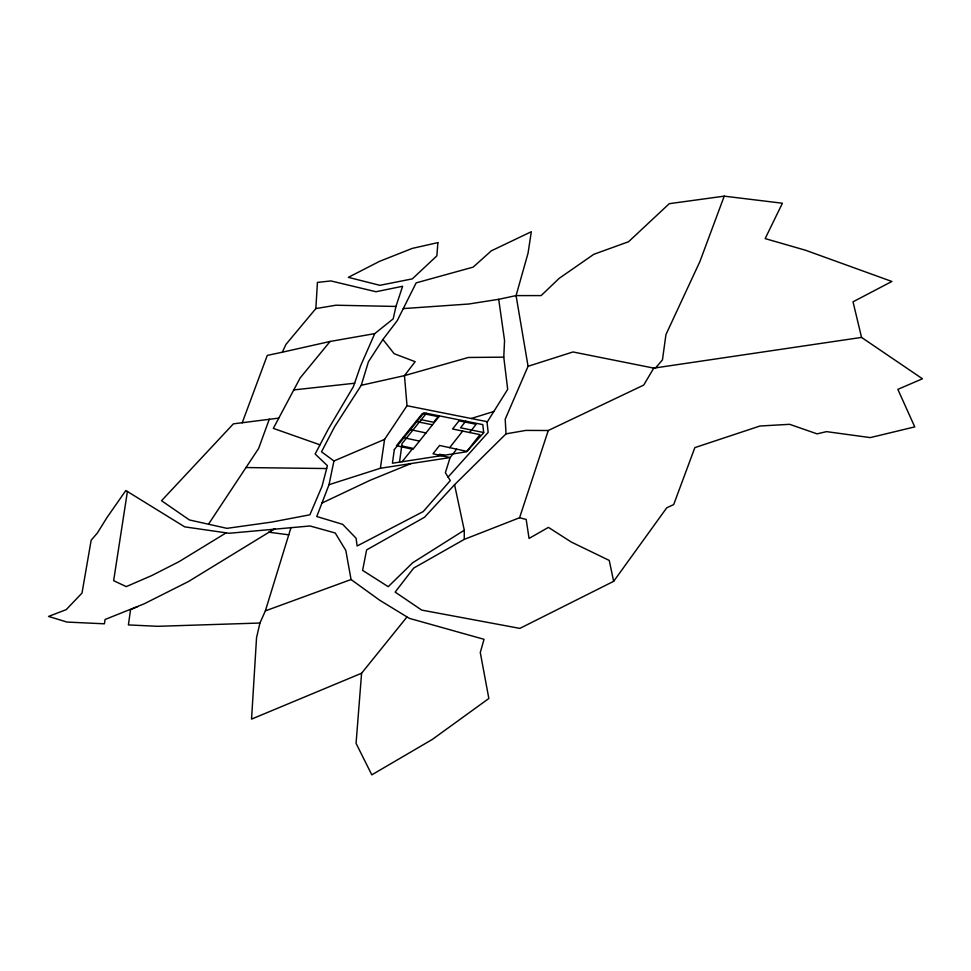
<?xml version="1.0" encoding="UTF-8"?>
<svg xmlns="http://www.w3.org/2000/svg" width="971" height="971" viewBox="0 0 971 971"><rect width="100%" height="100%" fill="white"/><g stroke="black" fill="none" stroke-linecap="round" stroke-linejoin="round"><path stroke-width="1.46" d="M456.661 449.172L450.095 457.572L445.373 472.743L450.289 480.572L423.222 511.571L357.122 545.981L356.078 538.225L342.666 524.328L316.764 516.511L329.023 484.687L380.377 468.265L384.589 439.39L407.019 405.72L487.418 421.73L507.687 389.335L503.767 357.158L504.556 340.469L498.706 299.311L516.074 295.609L541.138 295.585L559.223 278.313L593.803 254.305L628.54 241.743L669.286 203.679L724.232 196.154L782.408 203.23L765.16 238.599L805.614 250.275L891.876 281.469L853.024 301.811L861.544 337.41L922.45 378.775L897.847 389.359L914.755 426.888L870.271 437.605L826.527 431.634L817.084 433.855L789.593 424.315L759.965 426.014L694.848 447.619L673.68 504.592L666.737 507.809L613.66 581.326L519.873 628.383L421.717 610.104L395.148 592.092L413.658 568.108L464.272 539.378L519.582 517.737L526.173 519.449L529.061 538.444L548.433 527.374L571.276 542.036L609.23 560.413L613.66 581.326M242.18 422.87L267.268 355.41L282.294 352.218L285.996 344.353L315.842 308.584L317.432 282.415L330.905 280.935L375.983 291.737L402.625 286.275L395.95 306.448L393.194 318.864L374.745 333.623L360.617 365.812L353.395 386.64L328.234 429.218L315.138 454.015L327.421 465.679L322.032 486.301L309.883 514.8L271.71 522.082L226.935 528.345L189.43 519.958L161.538 500.708L233.404 423.841L278.726 418.113M406.898 617.071L361.588 673.243L356.066 743.373L371.808 774.846L432.35 739.404L488.85 698.489L480.281 652.512L484.031 639.306L409.361 618.369L379.552 600.139L351.053 579.529L345.81 550.448L335.226 532.994L310.04 525.979L229.156 533.273L184.708 526.865L125.817 490.525L107.053 517.446L97.331 533.067L91.177 540.167L82.001 593.075L66.222 609.642L48.55 616.427L66.975 622.059L104.395 623.807L105.074 619.486L144.06 603.865L188.398 581.568L274.842 528.661L268.785 532.205L288.763 534.827M399.53 462.135L402.03 443.613L426.415 413.27M127.407 491.484L113.643 580.682L126.254 586.618L151.84 575.524L179.04 561.663L226.17 532.836M329.023 484.687L333.927 460.982L384.589 439.39M291.021 527.459L265.374 610.868L259.925 623.03L256.55 637.668L251.55 719.098L361.588 673.243M333.927 460.982L321.522 451.794L334.582 426.767L361.261 385.293L368.41 361.795L382.914 339.462L397.273 320.6L416.158 282.877L473.156 267.122L491.326 250.834L531.319 231.717L528.042 253.176L516.074 295.609L528.066 366.285L505.199 419.229L506.025 433.843L454.562 484.711L424.521 517.252L366.613 549.902L362.596 570.365L388.23 586.678L412.687 562.755L464.272 530.215L454.562 484.711M519.582 517.737L548.263 430.505L643.676 385.111L653.762 368.13L861.544 337.41M269.307 419.156L258.626 448.456L208.595 524.061M724.232 196.154L699.885 261.587L665.948 334.582L662.453 359.889L655.182 368.397L572.999 351.963L528.066 366.285M374.745 333.623L330.091 341.464L300.185 377.901L273.337 428.369L319.981 444.827M469.673 432.52L476.13 424.278L459.016 420.831L452.571 428.988L479.953 434.644L466.942 451.394L439.572 445.458L433.005 453.785L450.095 457.572L380.377 468.265M449.658 447.655L462.669 431.075M438.224 456.164L439.693 454.294L444.075 455.265M465.74 421.183L460.545 427.786L483.679 432.532M402.115 461.735L412.821 448.335L401.715 445.883M438.819 415.77L433.636 422.264L421.232 419.715M448.092 477.089L488.182 432.374L486.957 421.632M321.947 503.063L369.89 480.39L411.061 463.555M137.724 606.644L130.563 609.654L128.403 624.923L157.812 626.307L259.925 623.03M265.374 610.868L351.053 579.529M471.214 418.501L493.814 411.498M282.294 352.218L330.091 341.464M361.261 385.293L404.458 375.631L468.338 357.474L503.767 357.158M506.025 433.843L525.881 430.408L548.263 430.505M315.842 308.584L335.869 305.222L395.95 306.448M498.706 299.311L468.702 304.02L403.268 308.596M293.497 389.954L354.767 383.217M245.833 467.549L326.632 468.544M416.013 421.426L432.447 424.825M409.544 429.461L425.978 432.945M403.038 437.533L419.46 441.101M382.914 339.462L394.153 353.699L415.151 361.685L404.458 375.631L407.019 405.72M464.272 530.215L464.272 539.378M437.885 242.616L436.853 255.883L412.299 278.883L379.843 285.316L348.346 277.342L379.503 261.369L412.262 248.394L437.885 242.616M394.323 449.585L392.43 463.228L466.578 451.794L483.704 432.726L482.793 424.618L423.951 412.784L394.323 449.585M438.892 416.765L412.906 449.318L396.484 445.665L422.434 413.452L438.892 416.765"/></g></svg>
